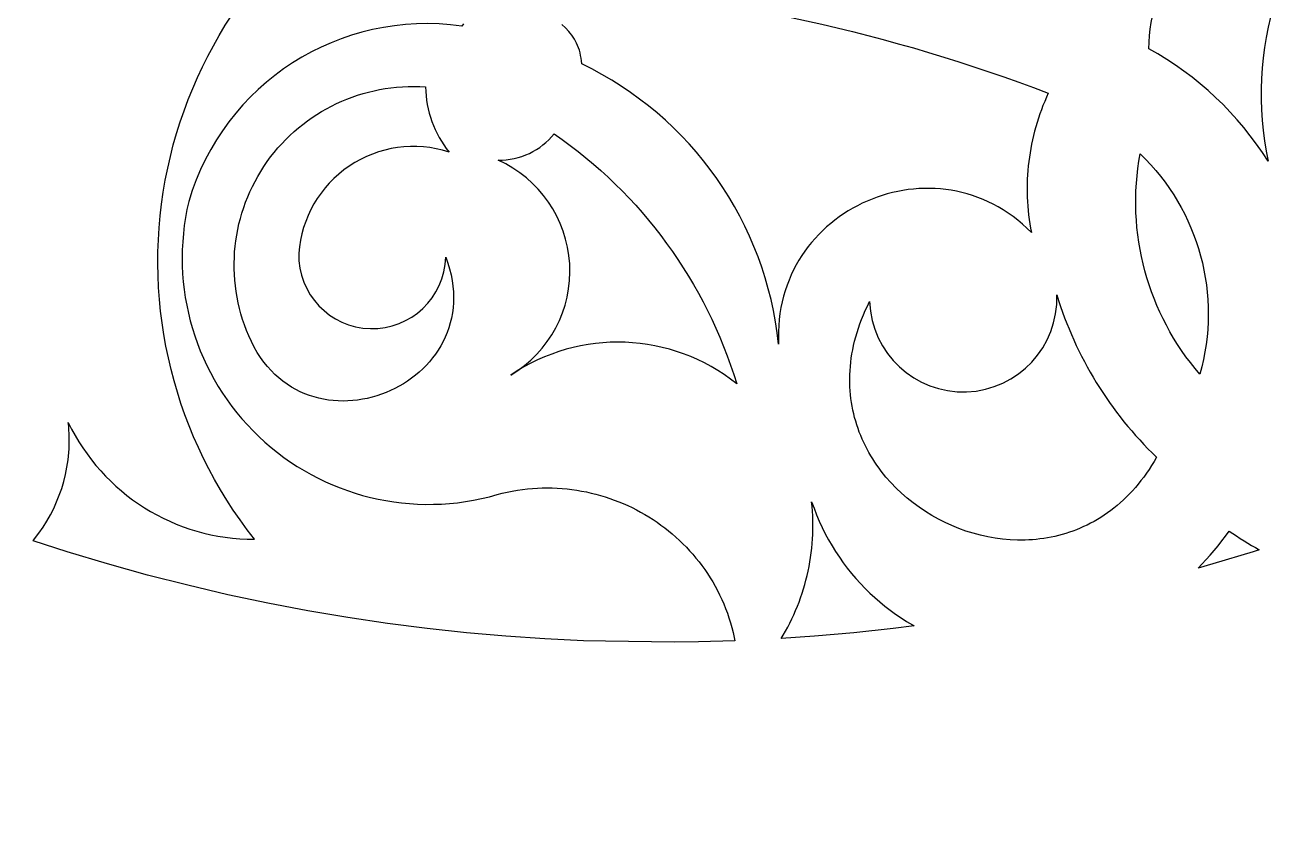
# Model space of a CAD drawing. Extents: x -1903 to -234, y -575 to 545.
# Drawn here: x -1390.8 to -1296.4, y -178.6 to -118.3 of the extents above; entities that cross this region are included whole.
import ezdxf

# ---------------------------------------------------------------- set-up
doc = ezdxf.new("R2010")
doc.units = 0
doc.layers.add('LAYER_1', color=18, linetype='CONTINUOUS')

msp = doc.modelspace()

# ---------------------------------------------------------------- linework, layer by layer
at = {"layer": 'LAYER_1'}
for points in [[(-1342.913, 545.22, 0.414214), (-1902.913, -14.78, 0.414214), (-1342.913, -574.78, 0.414214), (-782.913, -14.78, 0.414214)], [(-1373.923, -141.7, -0.562024), (-1360.596, -122.941, 0.166667), (-1358.831, -127.853, 0.487168), (-1370.153, -135.482, 1), (-1359.081, -135.763), (-1358.921, -136.214), (-1358.788, -136.659), (-1358.679, -137.099), (-1358.596, -137.531), (-1358.536, -137.958), (-1358.499, -138.377), (-1358.485, -138.789), (-1358.493, -139.194), (-1358.522, -139.591), (-1358.572, -139.98), (-1358.642, -140.361), (-1358.731, -140.733), (-1358.839, -141.097), (-1358.965, -141.451), (-1359.108, -141.796), (-1359.268, -142.132), (-1359.444, -142.457), (-1359.636, -142.773), (-1359.842, -143.078), (-1360.063, -143.372), (-1360.297, -143.656), (-1360.544, -143.928), (-1360.803, -144.189), (-1361.074, -144.438), (-1361.356, -144.675), (-1361.648, -144.9), (-1361.949, -145.112), (-1362.26, -145.312), (-1362.579, -145.498), (-1362.905, -145.671), (-1363.238, -145.831), (-1363.578, -145.976), (-1363.924, -146.108), (-1364.274, -146.225), (-1364.629, -146.327), (-1364.988, -146.415), (-1365.35, -146.487), (-1365.714, -146.543), (-1366.08, -146.584), (-1366.448, -146.609), (-1366.816, -146.618), (-1367.183, -146.61), (-1367.55, -146.585), (-1367.916, -146.543), (-1368.279, -146.484), (-1368.64, -146.407), (-1368.997, -146.312), (-1369.35, -146.199), (-1369.699, -146.067), (-1370.042, -145.917), (-1370.379, -145.748), (-1370.71, -145.56), (-1371.033, -145.352), (-1371.349, -145.124), (-1371.655, -144.876), (-1371.953, -144.608), (-1372.241, -144.32), (-1372.518, -144.01), (-1372.784, -143.679), (-1373.038, -143.327), (-1373.28, -142.954), (-1373.508, -142.558), (-1373.723, -142.14)], [(-1350.295, -126.907), (-1349.693, -127.351), (-1349.102, -127.807), (-1348.521, -128.276), (-1347.951, -128.755), (-1347.391, -129.246), (-1346.843, -129.748), (-1346.306, -130.261), (-1345.78, -130.785), (-1345.266, -131.319), (-1344.763, -131.863), (-1344.272, -132.418), (-1343.793, -132.982), (-1343.326, -133.556), (-1342.871, -134.14), (-1342.429, -134.733), (-1341.999, -135.335), (-1341.581, -135.946), (-1341.177, -136.566), (-1340.785, -137.194), (-1340.407, -137.831), (-1340.041, -138.475), (-1339.689, -139.128), (-1339.351, -139.788), (-1339.026, -140.456), (-1338.715, -141.131), (-1338.418, -141.814), (-1338.135, -142.503), (-1337.866, -143.199), (-1337.611, -143.902), (-1337.371, -144.61), (-1337.146, -145.325, 0.329739), (-1354.175, -144.667, 0.606751), (-1355.129, -128.465), (-1354.823, -128.46), (-1354.519, -128.437), (-1354.217, -128.397), (-1353.919, -128.339), (-1353.625, -128.266), (-1353.336, -128.176), (-1353.053, -128.07), (-1352.777, -127.949), (-1352.508, -127.813), (-1352.248, -127.662), (-1351.996, -127.497), (-1351.755, -127.319), (-1351.525, -127.127), (-1351.307, -126.922), (-1351.101, -126.704), (-1350.908, -126.474)], [(-1306.742, -127.975, -0.276488), (-1302.247, -144.599, -0.228229)], [(-1313.025, -138.613, 0.128453), (-1305.508, -150.852), (-1305.693, -151.168), (-1305.882, -151.476), (-1306.075, -151.774), (-1306.274, -152.064), (-1306.476, -152.344), (-1306.683, -152.616), (-1306.894, -152.88), (-1307.109, -153.134), (-1307.328, -153.381), (-1307.551, -153.618), (-1307.778, -153.847), (-1308.008, -154.068), (-1308.242, -154.281), (-1308.479, -154.485), (-1308.719, -154.681), (-1308.963, -154.869), (-1309.209, -155.049), (-1309.458, -155.22), (-1309.71, -155.384), (-1309.965, -155.54), (-1310.222, -155.688), (-1310.481, -155.829), (-1310.743, -155.961), (-1311.007, -156.086), (-1311.273, -156.204), (-1311.54, -156.314), (-1311.81, -156.416), (-1312.081, -156.511), (-1312.354, -156.599), (-1312.628, -156.679), (-1312.904, -156.753), (-1313.181, -156.819), (-1313.459, -156.878), (-1313.737, -156.929), (-1314.017, -156.974), (-1314.297, -157.012), (-1314.578, -157.044), (-1314.86, -157.068), (-1315.142, -157.086), (-1315.424, -157.097), (-1315.706, -157.101), (-1315.988, -157.099), (-1316.552, -157.075), (-1317.114, -157.026), (-1317.674, -156.952), (-1318.231, -156.853), (-1318.783, -156.73), (-1319.33, -156.584), (-1319.871, -156.415), (-1320.404, -156.223), (-1320.93, -156.01), (-1321.446, -155.774), (-1321.953, -155.518), (-1322.448, -155.241), (-1322.932, -154.944), (-1323.402, -154.628), (-1323.859, -154.292), (-1324.301, -153.938), (-1324.727, -153.565), (-1325.136, -153.175), (-1325.528, -152.768), (-1325.901, -152.344), (-1326.254, -151.905), (-1326.423, -151.679), (-1326.587, -151.449), (-1326.746, -151.215), (-1326.899, -150.978), (-1327.046, -150.737), (-1327.187, -150.493), (-1327.323, -150.244), (-1327.453, -149.993), (-1327.577, -149.738), (-1327.694, -149.479), (-1327.805, -149.218), (-1327.91, -148.953), (-1328.008, -148.684), (-1328.099, -148.413), (-1328.184, -148.139), (-1328.262, -147.862), (-1328.332, -147.581), (-1328.396, -147.298), (-1328.452, -147.012), (-1328.501, -146.723), (-1328.542, -146.432), (-1328.575, -146.138), (-1328.601, -145.841), (-1328.619, -145.542), (-1328.629, -145.24), (-1328.631, -144.936), (-1328.624, -144.63), (-1328.609, -144.321), (-1328.586, -144.011), (-1328.554, -143.698), (-1328.514, -143.383), (-1328.464, -143.066), (-1328.406, -142.746), (-1328.338, -142.426), (-1328.262, -142.103), (-1328.175, -141.778), (-1328.08, -141.452), (-1327.975, -141.124), (-1327.86, -140.794), (-1327.736, -140.463), (-1327.601, -140.131), (-1327.457, -139.797), (-1327.302, -139.461), (-1327.137, -139.125, 1)], [(-1300.035, -156.42, 0.018035), (-1297.777, -157.834), (-1298.241, -157.984), (-1301.265, -158.893), (-1302.383, -159.203), (-1302.094, -158.904), (-1301.781, -158.568), (-1301.474, -158.225), (-1301.173, -157.876), (-1300.879, -157.521), (-1300.591, -157.16), (-1300.309, -156.793)]]:
    msp.add_lwpolyline(points, format="xyb", close=True, dxfattribs=at)
for points in [[(-1357.741, -118.182), (-1357.858, -118.363, 0.373134), (-1378.447, -131.579, 0.574165), (-1355.191, -153.669), (-1354.814, -153.572), (-1354.436, -153.485), (-1354.059, -153.409), (-1353.681, -153.344), (-1353.304, -153.289), (-1352.926, -153.244), (-1352.549, -153.209), (-1352.173, -153.184), (-1351.798, -153.17), (-1351.423, -153.165), (-1351.05, -153.17), (-1350.677, -153.184), (-1350.307, -153.209), (-1349.938, -153.242), (-1349.57, -153.285), (-1349.205, -153.338), (-1348.842, -153.399), (-1348.481, -153.47), (-1348.123, -153.549), (-1347.767, -153.638), (-1347.414, -153.735), (-1347.064, -153.841), (-1346.717, -153.956), (-1346.373, -154.079), (-1346.033, -154.21), (-1345.697, -154.35), (-1345.364, -154.497), (-1345.035, -154.653), (-1344.711, -154.817), (-1344.39, -154.989), (-1344.075, -155.169), (-1343.763, -155.356), (-1343.457, -155.551), (-1343.156, -155.754), (-1342.86, -155.964), (-1342.569, -156.181), (-1342.283, -156.405), (-1342.004, -156.637), (-1341.73, -156.875), (-1341.462, -157.121), (-1341.2, -157.373), (-1340.944, -157.632), (-1340.696, -157.897), (-1340.453, -158.169), (-1340.218, -158.448), (-1339.989, -158.733), (-1339.768, -159.024), (-1339.554, -159.321), (-1339.348, -159.624), (-1339.149, -159.933), (-1338.958, -160.248), (-1338.775, -160.569), (-1338.6, -160.895), (-1338.434, -161.227), (-1338.276, -161.565), (-1338.126, -161.907), (-1337.986, -162.255), (-1337.855, -162.608), (-1337.732, -162.966), (-1337.62, -163.329), (-1337.516, -163.697), (-1337.423, -164.07), (-1337.339, -164.447), (-1337.293, -164.685), (-1340.041, -164.764), (-1341.847, -164.782), (-1347.047, -164.728), (-1348.696, -164.681), (-1351.615, -164.54), (-1354.553, -164.34), (-1357.508, -164.081), (-1360.478, -163.761), (-1363.461, -163.379), (-1366.457, -162.934), (-1369.462, -162.425), (-1372.476, -161.851), (-1375.496, -161.212), (-1378.52, -160.506), (-1381.546, -159.733), (-1384.573, -158.893), (-1387.597, -157.984), (-1390.171, -157.151), (-1390.056, -157.013), (-1389.729, -156.581), (-1389.422, -156.135), (-1389.134, -155.676), (-1388.867, -155.204), (-1388.622, -154.72), (-1388.398, -154.224), (-1388.197, -153.718), (-1388.018, -153.202), (-1387.862, -152.677), (-1387.731, -152.143), (-1387.623, -151.601), (-1387.579, -151.327), (-1387.541, -151.052), (-1387.509, -150.775), (-1387.484, -150.496), (-1387.465, -150.217), (-1387.453, -149.935), (-1387.447, -149.653), (-1387.448, -149.369), (-1387.455, -149.085), (-1387.47, -148.799), (-1387.491, -148.513), (-1387.519, -148.225), (-1387.268, -148.725), (-1387.001, -149.214), (-1386.718, -149.69), (-1386.419, -150.154), (-1386.105, -150.605), (-1385.776, -151.043), (-1385.434, -151.469), (-1385.077, -151.88), (-1384.707, -152.279), (-1384.324, -152.663), (-1383.929, -153.033), (-1383.521, -153.388), (-1383.102, -153.729), (-1382.671, -154.055), (-1382.23, -154.365), (-1381.778, -154.66), (-1381.316, -154.939), (-1380.845, -155.202), (-1380.365, -155.449), (-1379.876, -155.678), (-1379.379, -155.891), (-1378.874, -156.087), (-1378.361, -156.266), (-1377.842, -156.426), (-1377.316, -156.569), (-1376.784, -156.693), (-1376.246, -156.799), (-1375.704, -156.886), (-1375.156, -156.954), (-1374.604, -157.002), (-1374.048, -157.031), (-1373.488, -157.04, -0.453995), (-1364.254, -107.095, 0.240725)], [(-1296.926, -117.678), (-1297.098, -118.442), (-1297.246, -119.21), (-1297.369, -119.983), (-1297.467, -120.758), (-1297.541, -121.536), (-1297.591, -122.316), (-1297.616, -123.097), (-1297.617, -123.879), (-1297.593, -124.66), (-1297.544, -125.441), (-1297.471, -126.22), (-1297.374, -126.997), (-1297.251, -127.772), (-1297.105, -128.543, 0.126855), (-1306.087, -120.068, -0.186674), (-1303.339, -112.845)], [(-1350.722, -115.241, -0.074077), (-1313.667, -123.412), (-1313.807, -123.721), (-1313.941, -124.032), (-1314.069, -124.346), (-1314.19, -124.661), (-1314.304, -124.978), (-1314.413, -125.298), (-1314.514, -125.619), (-1314.61, -125.941), (-1314.699, -126.265), (-1314.781, -126.591), (-1314.857, -126.918), (-1314.927, -127.246), (-1314.99, -127.575), (-1315.046, -127.906), (-1315.097, -128.237), (-1315.14, -128.569), (-1315.177, -128.902), (-1315.208, -129.236), (-1315.232, -129.57), (-1315.249, -129.905), (-1315.26, -130.24), (-1315.264, -130.575), (-1315.262, -130.911), (-1315.253, -131.246), (-1315.237, -131.582), (-1315.215, -131.917), (-1315.186, -132.253), (-1315.151, -132.588), (-1315.109, -132.922), (-1315.06, -133.257), (-1315.004, -133.59), (-1314.942, -133.923), (-1315.278, -133.593), (-1315.621, -133.281), (-1315.971, -132.987), (-1316.328, -132.712), (-1316.691, -132.454), (-1317.06, -132.213), (-1317.434, -131.99), (-1317.814, -131.784), (-1318.198, -131.595), (-1318.586, -131.423), (-1318.978, -131.267), (-1319.373, -131.128), (-1319.771, -131.005), (-1320.172, -130.899), (-1320.574, -130.808), (-1320.979, -130.734), (-1321.384, -130.675), (-1321.79, -130.631), (-1322.197, -130.602), (-1322.604, -130.589), (-1323.01, -130.591), (-1323.415, -130.607), (-1323.818, -130.638), (-1324.22, -130.684), (-1324.62, -130.744), (-1325.017, -130.817), (-1325.411, -130.905), (-1325.802, -131.006), (-1326.189, -131.121), (-1326.571, -131.25), (-1326.949, -131.391), (-1327.322, -131.546), (-1327.689, -131.713), (-1328.05, -131.893), (-1328.405, -132.086), (-1328.752, -132.291), (-1329.093, -132.508), (-1329.426, -132.737), (-1329.75, -132.978), (-1330.066, -133.231), (-1330.374, -133.495), (-1330.671, -133.771), (-1330.959, -134.057), (-1331.237, -134.355), (-1331.504, -134.663), (-1331.76, -134.982), (-1332.005, -135.311), (-1332.238, -135.651), (-1332.458, -136.001), (-1332.665, -136.36), (-1332.86, -136.73), (-1333.04, -137.109), (-1333.207, -137.497), (-1333.359, -137.894), (-1333.496, -138.301), (-1333.618, -138.717), (-1333.725, -139.141), (-1333.815, -139.574), (-1333.888, -140.015), (-1333.945, -140.464), (-1333.984, -140.921), (-1334.005, -141.387), (-1334.008, -141.859), (-1333.992, -142.34, 0.260478), (-1348.826, -121.204), (-1348.845, -120.982), (-1348.873, -120.768), (-1348.909, -120.563), (-1348.954, -120.366), (-1349.007, -120.177), (-1349.068, -119.996), (-1349.136, -119.821), (-1349.212, -119.653), (-1349.294, -119.492), (-1349.384, -119.336), (-1349.48, -119.185), (-1349.583, -119.04), (-1349.692, -118.898), (-1349.807, -118.761), (-1350.053, -118.498), (-1350.32, -118.246)]]:
    msp.add_lwpolyline(points, format="xyb", dxfattribs=at)
msp.add_lwpolyline([(-1331.322, -154.702), (-1331.13, -155.194), (-1330.924, -155.677), (-1330.704, -156.152), (-1330.472, -156.618), (-1330.226, -157.075), (-1329.968, -157.523), (-1329.697, -157.961), (-1329.415, -158.389), (-1329.12, -158.807), (-1328.814, -159.215), (-1328.497, -159.612), (-1328.169, -159.999), (-1327.83, -160.374), (-1327.481, -160.739), (-1327.121, -161.092), (-1326.752, -161.434), (-1326.373, -161.763), (-1325.985, -162.081), (-1325.588, -162.386), (-1325.182, -162.679), (-1324.767, -162.959), (-1324.344, -163.227), (-1323.914, -163.481), (-1323.774, -163.557), (-1325.361, -163.761), (-1328.33, -164.081), (-1331.285, -164.34), (-1333.79, -164.51), (-1333.648, -164.274), (-1333.475, -163.972), (-1333.309, -163.666), (-1333.149, -163.357), (-1332.996, -163.045), (-1332.85, -162.729), (-1332.711, -162.411), (-1332.579, -162.09), (-1332.453, -161.766), (-1332.335, -161.439), (-1332.223, -161.11), (-1332.118, -160.779), (-1332.021, -160.446), (-1331.93, -160.11), (-1331.847, -159.772), (-1331.771, -159.433), (-1331.701, -159.092), (-1331.639, -158.749), (-1331.584, -158.404), (-1331.537, -158.059), (-1331.497, -157.712), (-1331.464, -157.364), (-1331.438, -157.015), (-1331.42, -156.665), (-1331.409, -156.314), (-1331.405, -155.963), (-1331.409, -155.611), (-1331.421, -155.259), (-1331.44, -154.907), (-1331.467, -154.554), (-1331.501, -154.202)], close=True, dxfattribs=at)

doc.saveas('drawing.dxf')
